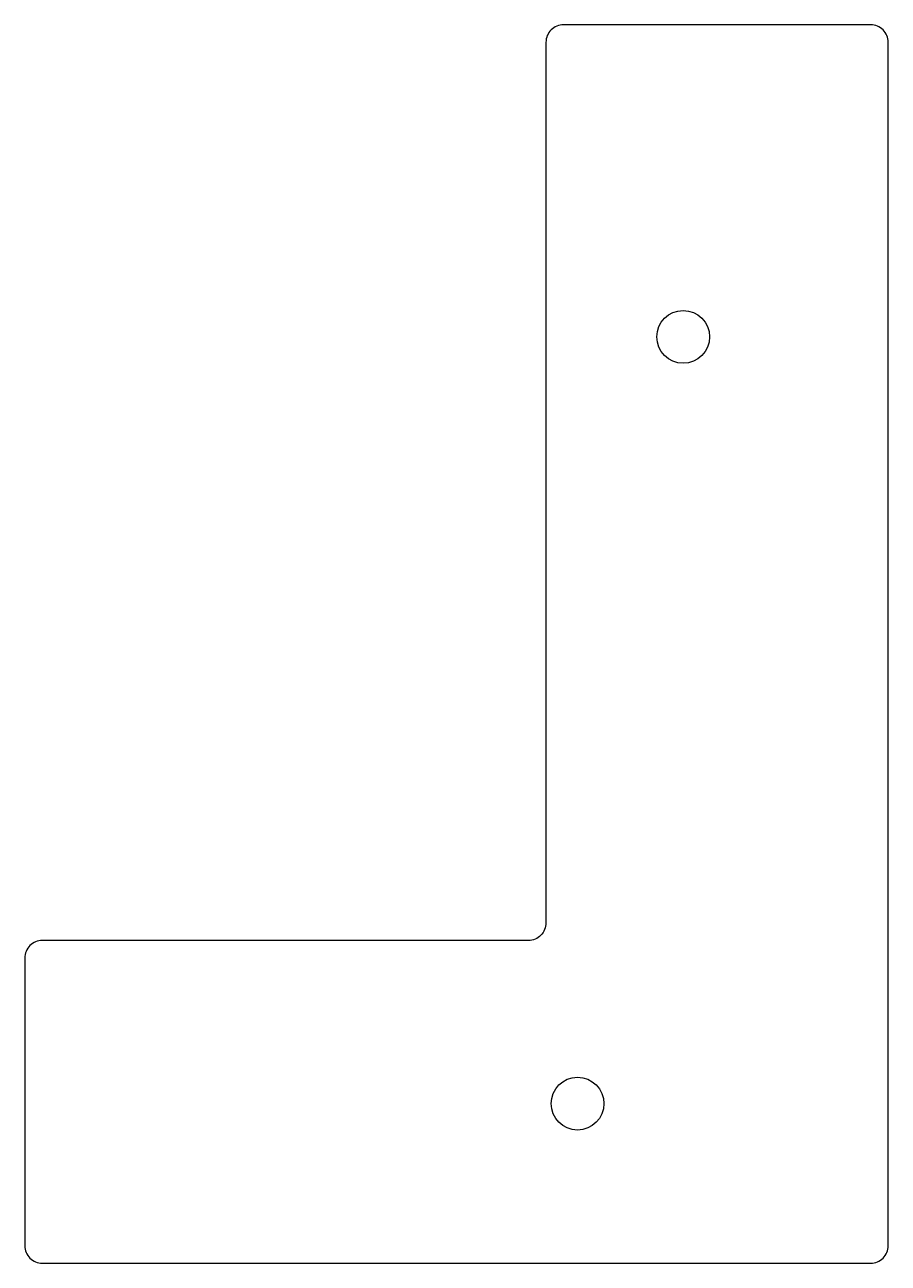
# Model space of a CAD drawing. Header units: millimetres. Extents: x 50 to 99, y 50 to 120.4.
import ezdxf

# ---------------------------------------------------------------- set-up
doc = ezdxf.new("R2010")
doc.units = ezdxf.units.MM
doc.layers.add('Layer1', color=7, linetype='Continuous')

msp = doc.modelspace()

# ---------------------------------------------------------------- linework, layer by layer
at = {"layer": 'Layer1', "lineweight": -3}
msp.add_lwpolyline([(51, 50), (98.05, 50, 0.414214), (99.05, 51), (99.05, 119.354, 0.414214), (98.05, 120.354), (80.608, 120.354, 0.414214), (79.608, 119.354), (79.608, 69.335, -0.414214), (78.608, 68.335), (51, 68.335, 0.414214), (50, 67.335), (50, 51, 0.414214)], format="xyb", close=True, dxfattribs=at)
for centre in [(87.404, 102.624), (81.402, 59.065)]:
    msp.add_circle(centre, 1.5, dxfattribs=at)

doc.saveas('drawing.dxf')
